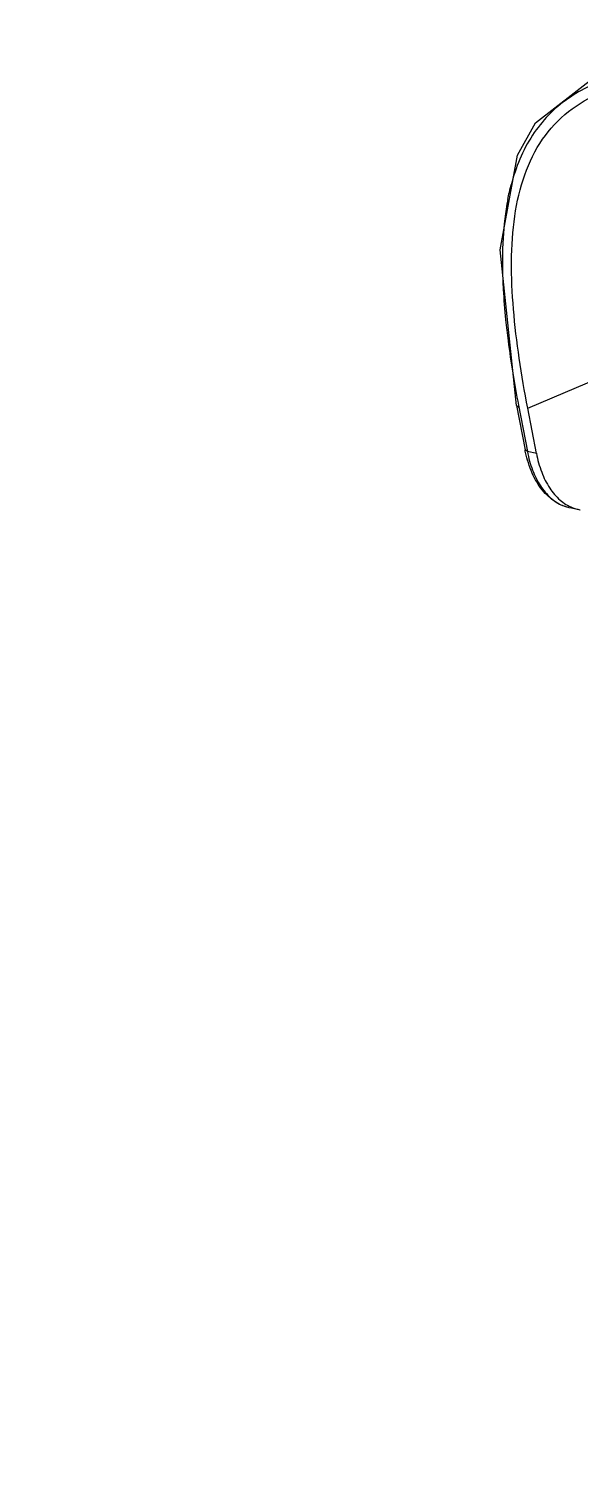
# Model space of a CAD drawing. Header units: feet. Extents: x -99009 to 3252343, y -11094690 to 9035152.
# Drawn here: x 2511868.6 to 2512044.4, y -1913578.5 to -1913119.5 of the extents above; entities that cross this region are included whole.
import ezdxf

# ---------------------------------------------------------------- set-up
doc = ezdxf.new("R2010")
doc.units = ezdxf.units.FT
doc.layers.add('1', color=1, linetype='Continuous')
doc.layers.add('ASSEM_MEMBER_1', color=7, linetype='Continuous')

# ---------------------------------------------------------------- blocks, each defined once
blk = doc.blocks.new('CAMERA 01')
at = {"layer": 'ASSEM_MEMBER_1', "color": 7, "linetype": 'Continuous', "transparency": 33554684}
for p, q in [((1849501.42, -2512.73), (1849471.5, -2499.21)), ((1849498.39, -2527.03), (1849501.42, -2512.73)), ((1849504.4, -2511.79), (1849501.28, -2526.53)), ((1849505, -2511.9), (1849502.01, -2525.98)), ((1849504.36, -2511.8), (1849504.26, -2512.45)), ((1849505, -2511.9), (1849504.26, -2512.45)), ((1849498.39, -2527.03), (1849501.28, -2526.53)), ((1849501.28, -2526.53), (1849502.01, -2525.98)), ((1849484.06, -2544.82), (1849486.9, -2544.32))]:
    blk.add_line(p, q, dxfattribs=at)
blk.add_lwpolyline([(1849505, -2511.9), (1849511.21, -2462.46), (1849506.28, -2432.11), (1849500.72, -2421.69), (1849481.63, -2406.24)], dxfattribs=at)
for centre, radius, start, end in [((1849438.3, -2458.46), 71.82, 9.7343, 13.5392), ((1849463.22, -2517.78), 39.65, 346.864, 348.0577), ((1849481.81, -2531.86), 13.15, 279.881, 291.213), ((1849484.62, -2531.3), 13.22, 279.9069, 292.5667)]:
    blk.add_arc(centre, radius, start, end, dxfattribs=at)
for points, knots in [([(1849382.11, -2408.66), (1849388.69, -2407.51), (1849401.75, -2405.43), (1849421.22, -2403.09), (1849440.28, -2401.95), (1849458.62, -2402.51), (1849473.19, -2405.27), (1849483.71, -2409.46), (1849490.76, -2413.67), (1849496.89, -2419.08), (1849503.68, -2427.99), (1849506.78, -2436.08), (1849508.12, -2441.65)], [0, 0, 0, 0, 0.138544, 0.274587, 0.407015, 0.534363, 0.654796, 0.712423, 0.768696, 0.82448, 0.880975, 1, 1, 1, 1]), ([(1849501.42, -2512.73), (1849502.54, -2507.46), (1849504.56, -2497), (1849506.77, -2481.43), (1849507.78, -2466.28), (1849507.17, -2451.83), (1849504.45, -2438.47), (1849499.02, -2426.76), (1849490.71, -2417.48), (1849483.69, -2413.29), (1849480.02, -2411.63)], [0, 0, 0, 0, 0.144308, 0.285163, 0.421099, 0.550399, 0.671461, 0.784233, 0.891965, 1, 1, 1, 1]), ([(1849509.08, -2446.32), (1849509.79, -2450.42), (1849510.59, -2458.94), (1849510.44, -2467.48), (1849510.2, -2471.84)], [0, 0, 0, 0, 0.48763, 1, 1, 1, 1]), ([(1849510.2, -2471.84), (1849510.14, -2472.9), (1849509.86, -2477.18), (1849509.43, -2481.45), (1849509.04, -2484.66)], [0, 0, 0, 0, 0.247022, 1, 1, 1, 1]), ([(1849509.04, -2484.66), (1849508.76, -2486.9), (1849507.51, -2496), (1849505.83, -2505.02), (1849504.4, -2511.79)], [0, 0, 0, 0, 0.246057, 1, 1, 1, 1]), ([(1849498.39, -2527.02), (1849497.96, -2529.06), (1849496.84, -2532.89), (1849494.22, -2537.95), (1849490.82, -2541.84), (1849488, -2543.56), (1849486.56, -2544.12)], [0, 0, 0, 0, 0.290156, 0.551457, 0.785513, 1, 1, 1, 1]), ([(1849486.9, -2544.32), (1849488.68, -2544.01), (1849492.24, -2542.64), (1849496.63, -2538.7), (1849499.93, -2533.25), (1849501.3, -2529.04), (1849501.83, -2526.79)], [0, 0, 0, 0, 0.223132, 0.457902, 0.715095, 1, 1, 1, 1]), ([(1849501.28, -2526.53), (1849500.85, -2528.54), (1849499.74, -2532.31), (1849497.17, -2537.31), (1849493.85, -2541.18), (1849491.11, -2542.92), (1849489.7, -2543.51)], [0, 0, 0, 0, 0.28938, 0.550659, 0.78518, 1, 1, 1, 1])]:
    blk.add_open_spline(points, degree=3, knots=knots, dxfattribs=at)

msp = doc.modelspace()

# ---------------------------------------------------------------- linework, layer by layer
at = {"layer": '1'}
msp.add_arc((2520410.24778, -1978395.99612), 100000, 84.1346387202, 194.3871675539, dxfattribs=at)

# ---------------------------------------------------------------- block references
at = {"transparency": 33554684, "xscale": -1, "rotation": 358.8633929942754}
msp.add_blockref('CAMERA 01', (4361215.012, -1947415.30313), dxfattribs=at)

doc.saveas('drawing.dxf')
